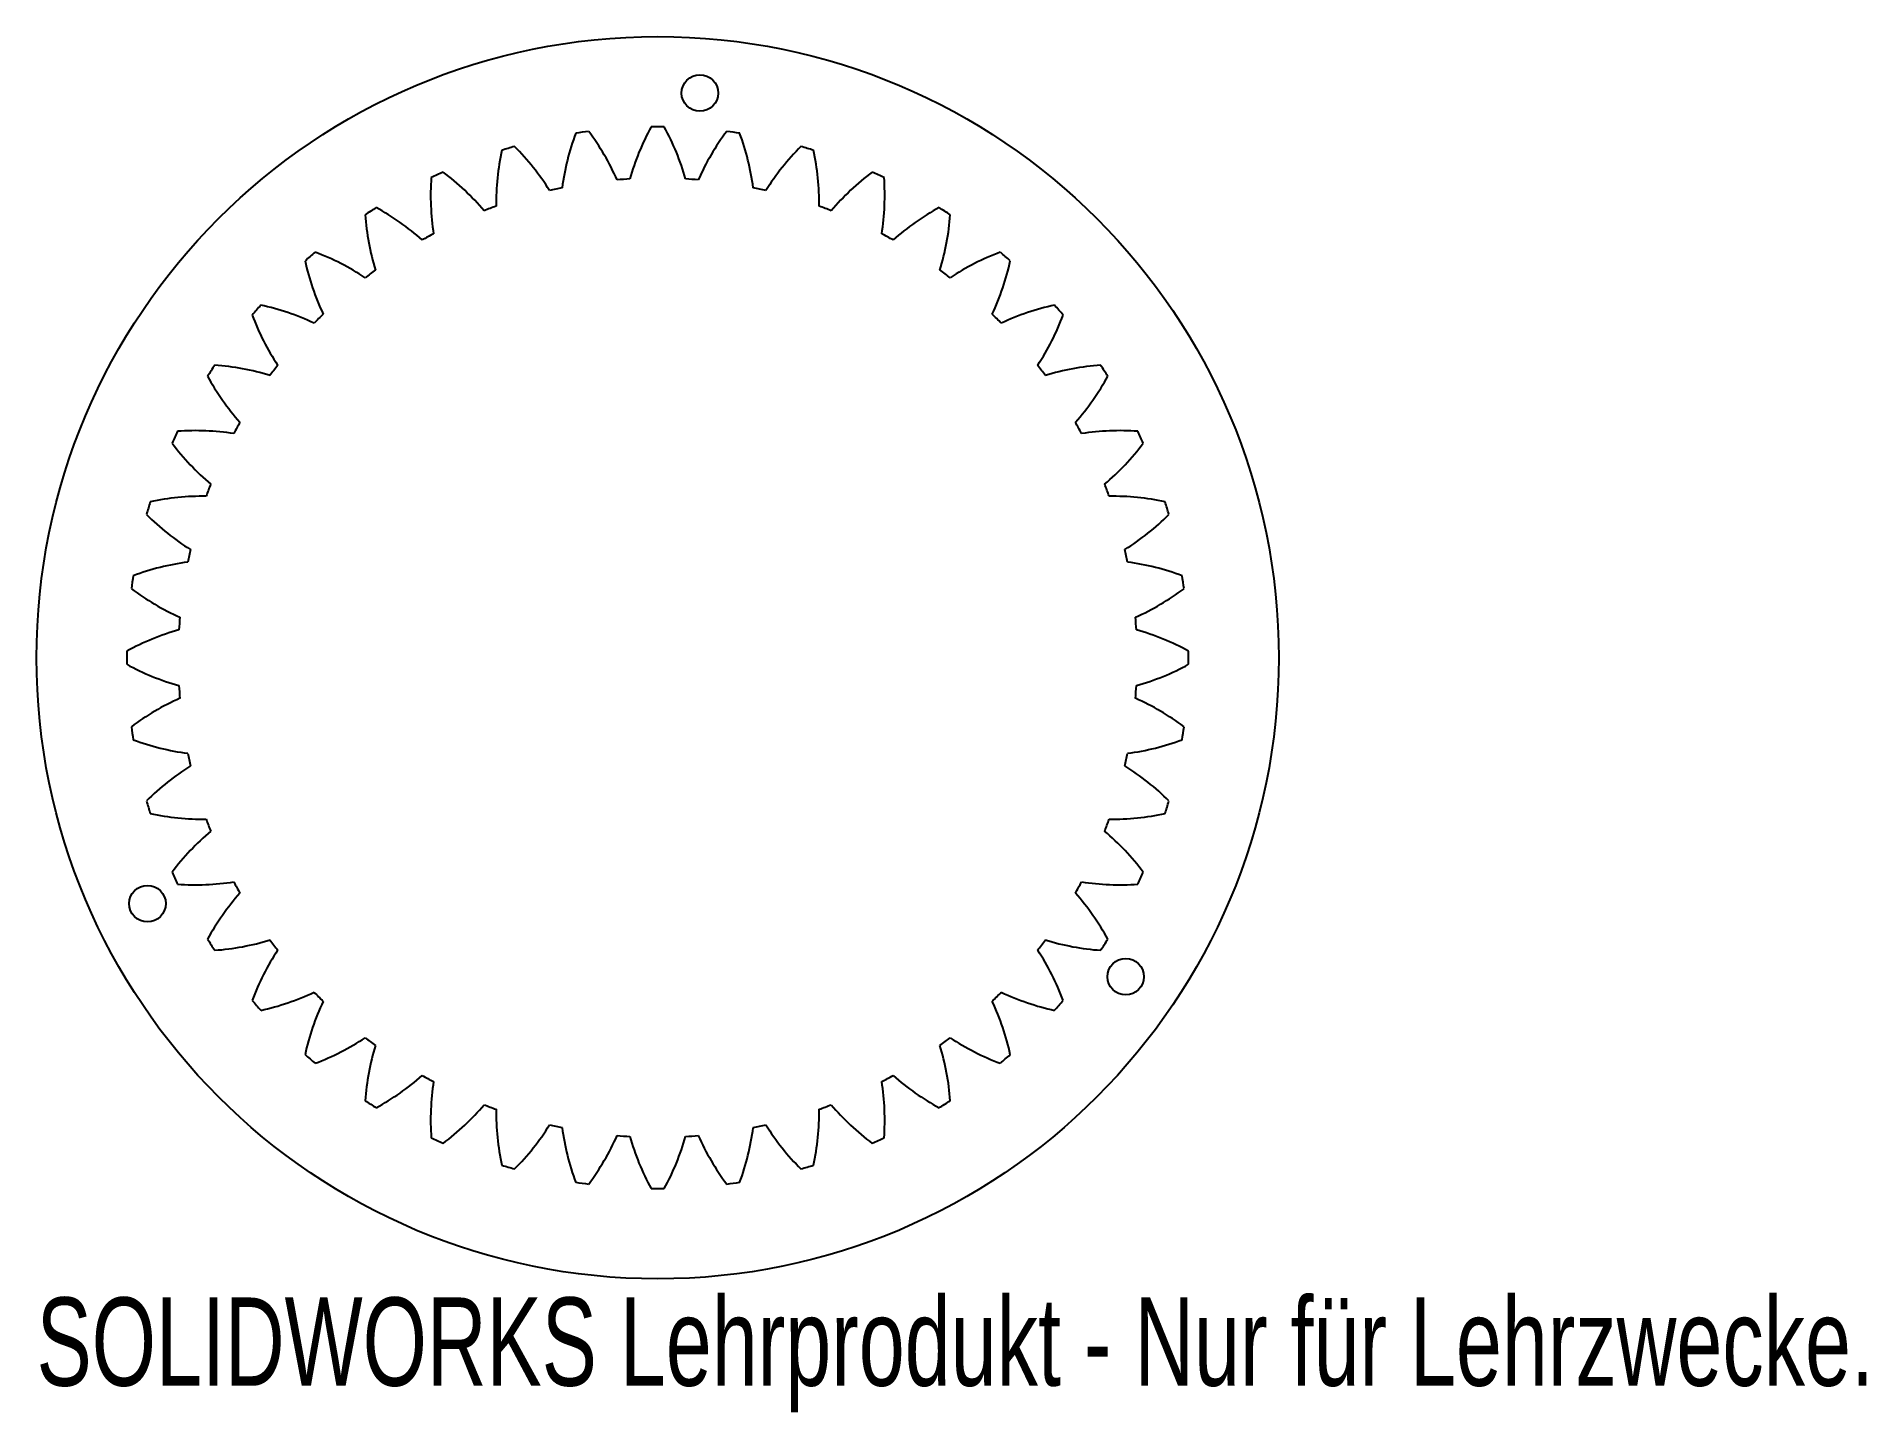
# Model space of a CAD drawing. Header units: millimetres. Extents: x -34 to 66, y -41 to 34.
import ezdxf

# ---------------------------------------------------------------- set-up
doc = ezdxf.new("R2010")
doc.units = ezdxf.units.MM
doc.styles.add('SLDTEXTSTYLE0', font='TXT', dxfattribs={"width": 0.7})

msp = doc.modelspace()

# ---------------------------------------------------------------- linework, layer by layer
at = {"color": 7, "linetype": 'Continuous', "lineweight": 25}
for centre, radius in [((0, 0), 34), ((2.31, 30.91), 1), ((-27.93, -13.46), 1), ((25.62, -17.46), 1)]:
    msp.add_circle(centre, radius, dxfattribs=at)
for centre, radius, start, end in [((11.71, 22.48), 13.75, 151.3983, 164.273), ((0, 0), 29.06, 89.2959, 90.7041), ((-11.71, 22.48), 13.75, 15.727, 28.6017), ((8.4, 23.92), 13.75, 159.5801, 172.4548), ((0, 0), 29.06, 97.4777, 98.8859), ((-14.79, 20.58), 13.75, 23.9089, 36.7835), ((14.79, 20.58), 13.75, 143.2165, 156.0911), ((0, 0), 29.06, 81.1141, 82.5223), ((-8.4, 23.92), 13.75, 7.5452, 20.4199), ((4.91, 24.87), 13.75, 167.7619, 180.6366), ((0, 0), 29.06, 105.6595, 107.0677), ((-17.57, 18.27), 13.75, 32.0907, 44.9653), ((17.57, 18.27), 13.75, 135.0347, 147.9093), ((0, 0), 29.06, 72.9323, 74.3405), ((-4.91, 24.87), 13.75, 359.3634, 12.2381), ((1.32, 25.31), 13.75, 175.9437, 188.8184), ((0, 0), 29.06, 113.8414, 115.2495), ((-19.99, 15.58), 13.75, 40.2725, 53.1472), ((0, 0), 26.25, 93.3203, 94.8615), ((0, 0), 26.25, 85.1385, 86.6797), ((19.99, 15.58), 13.75, 126.8528, 139.7275), ((0, 0), 29.06, 64.7505, 66.1586), ((-1.32, 25.31), 13.75, 351.1816, 4.0563), ((0, 0), 26.25, 101.5021, 103.0434), ((0, 0), 26.25, 76.9566, 78.4979), ((0, 0), 29.06, 122.0232, 123.4314), ((-2.3, 25.24), 13.75, 184.1256, 197.0002), ((-22.01, 12.58), 13.75, 48.4543, 61.329), ((0, 0), 26.25, 109.6839, 111.2252), ((0, 0), 26.25, 68.7748, 70.3161), ((22.01, 12.58), 13.75, 118.671, 131.5457), ((0, 0), 29.06, 56.5686, 57.9768), ((2.3, 25.24), 13.75, 342.9998, 355.8744), ((0, 0), 26.25, 117.8657, 119.407), ((0, 0), 26.25, 60.593, 62.1343), ((0, 0), 29.06, 130.205, 131.6132), ((-23.57, 9.32), 13.75, 56.6361, 69.5108), ((23.57, 9.32), 13.75, 110.4892, 123.3639), ((0, 0), 29.06, 48.3868, 49.795), ((-5.87, 24.66), 13.75, 192.3074, 205.182), ((0, 0), 26.25, 126.0475, 127.5888), ((0, 0), 26.25, 52.4112, 53.9525), ((5.87, 24.66), 13.75, 334.818, 347.6926), ((0, 0), 29.06, 138.3868, 139.795), ((-24.66, 5.87), 13.75, 64.818, 77.6926), ((24.66, 5.87), 13.75, 102.3074, 115.182), ((0, 0), 29.06, 40.205, 41.6132), ((-9.32, 23.57), 13.75, 200.4892, 213.3639), ((0, 0), 26.25, 134.2294, 135.7706), ((0, 0), 26.25, 44.2294, 45.7706), ((9.32, 23.57), 13.75, 326.6361, 339.5108), ((0, 0), 29.06, 146.5686, 147.9768), ((-12.58, 22.01), 13.75, 208.671, 221.5457), ((-25.24, 2.3), 13.75, 72.9998, 85.8744), ((0, 0), 26.25, 142.4112, 143.9525), ((0, 0), 26.25, 36.0475, 37.5888), ((25.24, 2.3), 13.75, 94.1256, 107.0002), ((12.58, 22.01), 13.75, 318.4543, 331.329), ((0, 0), 29.06, 32.0232, 33.4314), ((0, 0), 29.06, 154.7505, 156.1586), ((-25.31, -1.32), 13.75, 81.1816, 94.0563), ((0, 0), 26.25, 150.593, 152.1343), ((0, 0), 26.25, 27.8657, 29.407), ((25.31, -1.32), 13.75, 85.9437, 98.8184), ((0, 0), 29.06, 23.8414, 25.2495), ((-15.58, 19.99), 13.75, 216.8528, 229.7275), ((15.58, 19.99), 13.75, 310.2725, 323.1472), ((0, 0), 26.25, 158.7748, 160.3161), ((0, 0), 26.25, 19.6839, 21.2252), ((0, 0), 29.06, 162.9323, 164.3405), ((-24.87, -4.91), 13.75, 89.3634, 102.2381), ((24.87, -4.91), 13.75, 77.7619, 90.6366), ((0, 0), 29.06, 15.6595, 17.0677), ((-18.27, 17.57), 13.75, 225.0347, 237.9093), ((18.27, 17.57), 13.75, 302.0907, 314.9653), ((-23.92, -8.4), 13.75, 97.5452, 110.4199), ((0, 0), 26.25, 166.9566, 168.4979), ((0, 0), 26.25, 11.5021, 13.0434), ((23.92, -8.4), 13.75, 69.5801, 82.4548), ((0, 0), 29.06, 171.1141, 172.5223), ((0, 0), 29.06, 7.4777, 8.8859), ((-20.58, 14.79), 13.75, 233.2165, 246.0911), ((20.58, 14.79), 13.75, 293.9089, 306.7835), ((0, 0), 26.25, 175.1385, 176.6797), ((0, 0), 26.25, 3.3203, 4.8615), ((-22.48, -11.71), 13.75, 105.727, 118.6017), ((22.48, -11.71), 13.75, 61.3983, 74.273), ((0, 0), 29.06, 179.2959, 180.7041), ((0, 0), 29.06, 359.2959, 0.7041), ((-22.48, 11.71), 13.75, 241.3983, 254.273), ((22.48, 11.71), 13.75, 285.727, 298.6017), ((0, 0), 26.25, 183.3203, 184.8615), ((0, 0), 26.25, 355.1385, 356.6797), ((-20.58, -14.79), 13.75, 113.9089, 126.7835), ((20.58, -14.79), 13.75, 53.2165, 66.0911), ((0, 0), 29.06, 187.4777, 188.8859), ((0, 0), 29.06, 351.1141, 352.5223), ((-23.92, 8.4), 13.75, 249.5801, 262.4548), ((23.92, 8.4), 13.75, 277.5452, 290.4199), ((-18.27, -17.57), 13.75, 122.0907, 134.9653), ((0, 0), 26.25, 191.5021, 193.0434), ((0, 0), 26.25, 346.9566, 348.4979), ((18.27, -17.57), 13.75, 45.0347, 57.9093), ((0, 0), 29.06, 195.6595, 197.0677), ((0, 0), 29.06, 342.9323, 344.3405), ((-24.87, 4.91), 13.75, 257.7619, 270.6366), ((0, 0), 26.25, 199.6839, 201.2252), ((0, 0), 26.25, 338.7748, 340.3161), ((24.87, 4.91), 13.75, 269.3634, 282.2381), ((-15.58, -19.99), 13.75, 130.2725, 143.1472), ((15.58, -19.99), 13.75, 36.8528, 49.7275), ((0, 0), 29.06, 203.8414, 205.2495), ((0, 0), 29.06, 334.7505, 336.1586), ((-25.31, 1.32), 13.75, 265.9437, 278.8184), ((-12.58, -22.01), 13.75, 138.4543, 151.329), ((0, 0), 26.25, 207.8657, 209.407), ((0, 0), 26.25, 330.593, 332.1343), ((12.58, -22.01), 13.75, 28.671, 41.5457), ((25.31, 1.32), 13.75, 261.1816, 274.0563), ((0, 0), 29.06, 212.0232, 213.4314), ((-25.24, -2.3), 13.75, 274.1256, 287.0002), ((-9.32, -23.57), 13.75, 146.6361, 159.5108), ((0, 0), 26.25, 216.0475, 217.5888), ((0, 0), 26.25, 322.4112, 323.9525), ((9.32, -23.57), 13.75, 20.4892, 33.3639), ((25.24, -2.3), 13.75, 252.9998, 265.8744), ((0, 0), 29.06, 326.5686, 327.9768), ((0, 0), 29.06, 220.205, 221.6132), ((-24.66, -5.87), 13.75, 282.3074, 295.182), ((-5.87, -24.66), 13.75, 154.818, 167.6926), ((0, 0), 26.25, 224.2294, 225.7706), ((0, 0), 26.25, 314.2294, 315.7706), ((5.87, -24.66), 13.75, 12.3074, 25.182), ((24.66, -5.87), 13.75, 244.818, 257.6926), ((0, 0), 29.06, 318.3868, 319.795), ((-23.57, -9.32), 13.75, 290.4892, 303.3639), ((0, 0), 26.25, 232.4112, 233.9525), ((0, 0), 26.25, 306.0475, 307.5888), ((23.57, -9.32), 13.75, 236.6361, 249.5108), ((0, 0), 29.06, 228.3868, 229.795), ((-2.3, -25.24), 13.75, 162.9998, 175.8744), ((2.3, -25.24), 13.75, 4.1256, 17.0002), ((0, 0), 29.06, 310.205, 311.6132), ((-22.01, -12.58), 13.75, 298.671, 311.5457), ((0, 0), 26.25, 240.593, 242.1343), ((0, 0), 26.25, 297.8657, 299.407), ((22.01, -12.58), 13.75, 228.4543, 241.329), ((1.32, -25.31), 13.75, 171.1816, 184.0563), ((-1.32, -25.31), 13.75, 355.9437, 8.8184), ((0, 0), 29.06, 236.5686, 237.9768), ((-19.99, -15.58), 13.75, 306.8528, 319.7275), ((0, 0), 26.25, 248.7748, 250.3161), ((4.91, -24.87), 13.75, 179.3634, 192.2381), ((-4.91, -24.87), 13.75, 347.7619, 0.6366), ((0, 0), 26.25, 289.6839, 291.2252), ((19.99, -15.58), 13.75, 220.2725, 233.1472), ((0, 0), 29.06, 302.0232, 303.4314), ((-17.57, -18.27), 13.75, 315.0347, 327.9093), ((0, 0), 26.25, 256.9566, 258.4979), ((8.4, -23.92), 13.75, 187.5452, 200.4199), ((-8.4, -23.92), 13.75, 339.5801, 352.4548), ((0, 0), 26.25, 281.5021, 283.0434), ((17.57, -18.27), 13.75, 212.0907, 224.9653), ((0, 0), 29.06, 244.7505, 246.1586), ((-14.79, -20.58), 13.75, 323.2165, 336.0911), ((0, 0), 26.25, 265.1385, 266.6797), ((11.71, -22.48), 13.75, 195.727, 208.6017), ((-11.71, -22.48), 13.75, 331.3983, 344.273), ((0, 0), 26.25, 273.3203, 274.8615), ((14.79, -20.58), 13.75, 203.9089, 216.7835), ((0, 0), 29.06, 293.8414, 295.2495), ((0, 0), 29.06, 252.9323, 254.3405), ((0, 0), 29.06, 285.6595, 287.0677), ((0, 0), 29.06, 261.1141, 262.5223), ((0, 0), 29.06, 277.4777, 278.8859), ((0, 0), 29.06, 269.2959, 270.7041)]:
    msp.add_arc(centre, radius, start, end, dxfattribs=at)

# ---------------------------------------------------------------- texts
at = {"color": 7, "linetype": 'Continuous', "insert": (-34, -35.02), "char_height": 4.8336, "attachment_point": 1, "style": 'SLDTEXTSTYLE0'}
msp.add_mtext('SOLIDWORKS Lehrprodukt - Nur für Lehrzwecke.', dxfattribs=at)

doc.saveas('drawing.dxf')
